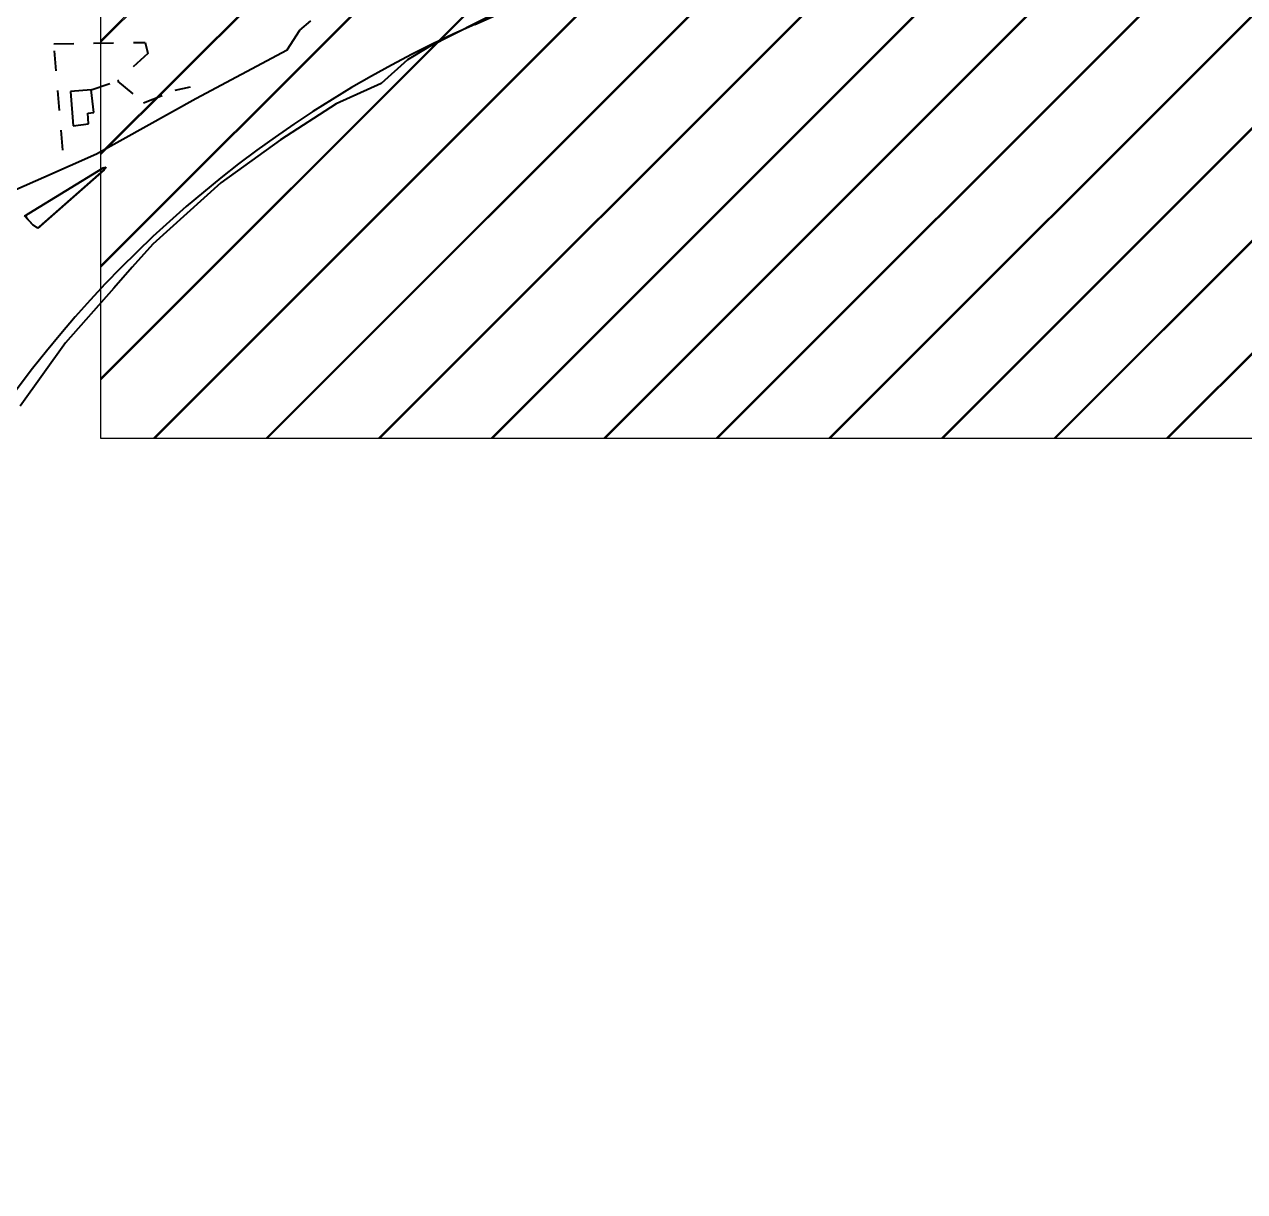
# Model space of a CAD drawing. Header units: metres. Extents: x 625987 to 635197, y 3048449 to 3066446.
# Drawn here: x 634653.81 to 634659.94, y 3063189.42 to 3063195.28 of the extents above; entities that cross this region are included whole.
import ezdxf

# ---------------------------------------------------------------- set-up
doc = ezdxf.new("R2010")
doc.units = ezdxf.units.M
doc.linetypes.add('DASHED', pattern=[0.75, 0.5, -0.25])
for name, color, linetype, lineweight in [('C-BLDG', 253, 'Continuous', 5), ('C-FENC-AIRF-SECU', 253, 'DASHED', 0), ('C-ROAD-LAND', 253, 'Continuous', 9)]:
    doc.layers.add(name, color=color, linetype=linetype, lineweight=lineweight)
doc.layers.add('PIPELINE', color=220, linetype='Continuous')

msp = doc.modelspace()

# ---------------------------------------------------------------- hatches: boundary and pattern name
at = {"layer": 'PIPELINE', "linetype": 'Continuous'}
h = msp.add_hatch(dxfattribs=at)
h.set_pattern_fill('JIS_LC_20,_O', color=256, scale=0.02)
h.set_pattern_definition([(45, (-2638.28585, -345.82723), (-0.282842712475, 0.282842712475), []), (45, (-2638.27785, -345.82723), (-0.282842712475, 0.282842712475), [])])
h.paths.add_polyline_path([(634665.4868, 3063193.2009), (634654.1962, 3063193.2009), (634654.1962, 3063200.6806), (634665.4868, 3063200.6806)])

# ---------------------------------------------------------------- linework, layer by layer
at = {"layer": 'C-BLDG', "lineweight": 40}
for p, q in [((634656.0758, 3063195.2817, 24568986.0801), (634657.2246, 3063195.792, 24568986.0801)), ((634656.0758, 3063195.2817, 24568986.0801), (634657.2246, 3063195.792, 24568986.0801)), ((634654.1468, 3063194.9527, 24568986.0801), (634654.0427, 3063194.9443, 24568986.0801)), ((634654.1468, 3063194.9527, 24568986.0801), (634654.0427, 3063194.9443, 24568986.0801)), ((634654.0427, 3063194.9443, 24568986.0801), (634654.0567, 3063194.7722, 24568986.0801)), ((634654.0427, 3063194.9443, 24568986.0801), (634654.0567, 3063194.7722, 24568986.0801)), ((634654.1615, 3063194.8382, 24568986.0801), (634654.1468, 3063194.9527, 24568986.0801)), ((634654.1615, 3063194.8382, 24568986.0801), (634654.1468, 3063194.9527, 24568986.0801)), ((634654.1299, 3063194.8358, 24568986.0801), (634654.1615, 3063194.8382, 24568986.0801)), ((634654.1299, 3063194.8358, 24568986.0801), (634654.1615, 3063194.8382, 24568986.0801)), ((634654.1341, 3063194.7816, 24568986.0801), (634654.1299, 3063194.8358, 24568986.0801)), ((634654.1341, 3063194.7816, 24568986.0801), (634654.1299, 3063194.8358, 24568986.0801)), ((634654.0567, 3063194.7722, 24568986.0801), (634654.1341, 3063194.7816, 24568986.0801)), ((634654.0567, 3063194.7722, 24568986.0801), (634654.1341, 3063194.7816, 24568986.0801))]:
    msp.add_line(p, q, dxfattribs=at)
msp.add_ellipse((634658.3766, 3063190.0319, 24568986.0801), major_axis=(-0.0009, 5.7319), ratio=1, start_param=0.412909, end_param=1.678243, dxfattribs=at)
msp.add_ellipse((634658.3766, 3063190.0319, 24568986.0801), major_axis=(-0.0009, 5.7319), ratio=1, start_param=0.412909, end_param=1.678243, dxfattribs=at)
at = {"layer": 'C-FENC-AIRF-SECU', "lineweight": 40, "ltscale": 0.2}
for p, q in [((634653.9595, 3063195.1839, 24568986.0801), (634654.4183, 3063195.1915, 24568986.0801)), ((634653.9595, 3063195.1839, 24568986.0801), (634654.4183, 3063195.1915, 24568986.0801)), ((634654.0053, 3063194.65, 24568986.0801), (634653.9595, 3063195.1839, 24568986.0801)), ((634654.0053, 3063194.65, 24568986.0801), (634653.9595, 3063195.1839, 24568986.0801)), ((634654.4183, 3063195.1915, 24568986.0801), (634654.4324, 3063195.135, 24568986.0801)), ((634654.4183, 3063195.1915, 24568986.0801), (634654.4324, 3063195.135, 24568986.0801)), ((634654.4324, 3063195.135, 24568986.0801), (634654.2797, 3063194.9969, 24568986.0801)), ((634654.4324, 3063195.135, 24568986.0801), (634654.2797, 3063194.9969, 24568986.0801)), ((634654.1468, 3063194.9527, 24568986.0801), (634654.2797, 3063194.9969, 24568986.0801)), ((634654.1468, 3063194.9527, 24568986.0801), (634654.2797, 3063194.9969, 24568986.0801)), ((634654.2797, 3063194.9969, 24568986.0801), (634654.4111, 3063194.8879, 24568986.0801)), ((634654.2797, 3063194.9969, 24568986.0801), (634654.4111, 3063194.8879, 24568986.0801)), ((634654.4111, 3063194.8879, 24568986.0801), (634654.5687, 3063194.9507, 24568986.0801)), ((634654.4111, 3063194.8879, 24568986.0801), (634654.5687, 3063194.9507, 24568986.0801)), ((634654.5687, 3063194.9507, 24568986.0801), (634654.6467, 3063194.9677, 24568986.0801)), ((634654.5687, 3063194.9507, 24568986.0801), (634654.6467, 3063194.9677, 24568986.0801))]:
    msp.add_line(p, q, dxfattribs=at)
at = {"layer": 'C-ROAD-LAND', "lineweight": 40}
for p, q in [((634656.2194, 3063195.3576, 24568986.0801), (634655.843, 3063195.1666, 24568986.0801)), ((634656.2194, 3063195.3576, 24568986.0801), (634655.843, 3063195.1666, 24568986.0801)), ((634655.1959, 3063195.2526, 24568986.0801), (634655.2511, 3063195.2999, 24568986.0801)), ((634655.1959, 3063195.2526, 24568986.0801), (634655.2511, 3063195.2999, 24568986.0801)), ((634655.1315, 3063195.1536, 24568986.0801), (634655.1959, 3063195.2526, 24568986.0801)), ((634655.1315, 3063195.1536, 24568986.0801), (634655.1959, 3063195.2526, 24568986.0801)), ((634654.6736, 3063194.909, 24568986.0801), (634655.1315, 3063195.1536, 24568986.0801)), ((634654.6736, 3063194.909, 24568986.0801), (634655.1315, 3063195.1536, 24568986.0801)), ((634655.843, 3063195.1666, 24568986.0801), (634655.737, 3063195.1032, 24568986.0801)), ((634655.843, 3063195.1666, 24568986.0801), (634655.737, 3063195.1032, 24568986.0801)), ((634655.737, 3063195.1032, 24568986.0801), (634655.6038, 3063194.9853, 24568986.0801)), ((634655.737, 3063195.1032, 24568986.0801), (634655.6038, 3063194.9853, 24568986.0801)), ((634655.6038, 3063194.9853, 24568986.0801), (634655.3781, 3063194.8825, 24568986.0801)), ((634655.6038, 3063194.9853, 24568986.0801), (634655.3781, 3063194.8825, 24568986.0801)), ((634654.1735, 3063194.6309, 24568986.0801), (634654.6736, 3063194.909, 24568986.0801)), ((634654.1735, 3063194.6309, 24568986.0801), (634654.6736, 3063194.909, 24568986.0801)), ((634655.3781, 3063194.8825, 24568986.0801), (634655.0989, 3063194.7017, 24568986.0801)), ((634655.3781, 3063194.8825, 24568986.0801), (634655.0989, 3063194.7017, 24568986.0801)), ((634655.0989, 3063194.7017, 24568986.0801), (634654.7981, 3063194.4848, 24568986.0801)), ((634655.0989, 3063194.7017, 24568986.0801), (634654.7981, 3063194.4848, 24568986.0801)), ((634653.9094, 3063194.5145, 24568986.0801), (634654.1735, 3063194.6309, 24568986.0801)), ((634653.9094, 3063194.5145, 24568986.0801), (634654.1735, 3063194.6309, 24568986.0801)), ((634653.8347, 3063194.3321, 24568986.0801), (634654.2066, 3063194.5594, 24568986.0801)), ((634654.2066, 3063194.5594, 24568986.0801), (634653.8347, 3063194.3321, 24568986.0801)), ((634653.8347, 3063194.3321, 24568986.0801), (634654.2066, 3063194.5594, 24568986.0801)), ((634654.2066, 3063194.5594, 24568986.0801), (634653.8347, 3063194.3321, 24568986.0801)), ((634654.2066, 3063194.5594, 24568986.0801), (634654.2231, 3063194.5637, 24568986.0801)), ((634654.2066, 3063194.5594, 24568986.0801), (634654.2231, 3063194.5637, 24568986.0801)), ((634654.2117, 3063194.5607, 24568986.0801), (634654.2066, 3063194.5594, 24568986.0801)), ((634654.2117, 3063194.5607, 24568986.0801), (634654.2066, 3063194.5594, 24568986.0801)), ((634654.2153, 3063194.5599, 24568986.0801), (634654.2117, 3063194.5607, 24568986.0801)), ((634654.2153, 3063194.5599, 24568986.0801), (634654.2117, 3063194.5607, 24568986.0801)), ((634654.2231, 3063194.5637, 24568986.0801), (634654.2133, 3063194.5516, 24568986.0801)), ((634654.2231, 3063194.5637, 24568986.0801), (634654.2133, 3063194.5516, 24568986.0801)), ((634654.2162, 3063194.5586, 24568986.0801), (634654.2153, 3063194.5599, 24568986.0801)), ((634654.2162, 3063194.5586, 24568986.0801), (634654.2153, 3063194.5599, 24568986.0801)), ((634654.2166, 3063194.5569, 24568986.0801), (634654.2162, 3063194.5586, 24568986.0801)), ((634654.2166, 3063194.5569, 24568986.0801), (634654.2162, 3063194.5586, 24568986.0801)), ((634653.4804, 3063194.3251, 24568986.0801), (634653.9094, 3063194.5145, 24568986.0801)), ((634653.4804, 3063194.3251, 24568986.0801), (634653.9094, 3063194.5145, 24568986.0801)), ((634654.2133, 3063194.5516, 24568986.0801), (634653.8798, 3063194.2578, 24568986.0801)), ((634654.2133, 3063194.5516, 24568986.0801), (634653.8798, 3063194.2578, 24568986.0801)), ((634653.8879, 3063194.265, 24568986.0801), (634654.2133, 3063194.5516, 24568986.0801)), ((634653.8879, 3063194.265, 24568986.0801), (634654.2133, 3063194.5516, 24568986.0801)), ((634654.2133, 3063194.5516, 24568986.0801), (634654.2161, 3063194.555, 24568986.0801)), ((634654.2133, 3063194.5516, 24568986.0801), (634654.2161, 3063194.555, 24568986.0801)), ((634654.2161, 3063194.555, 24568986.0801), (634654.2166, 3063194.5569, 24568986.0801)), ((634654.2161, 3063194.555, 24568986.0801), (634654.2166, 3063194.5569, 24568986.0801)), ((634654.7981, 3063194.4848, 24568986.0801), (634654.4565, 3063194.1773, 24568986.0801)), ((634654.7981, 3063194.4848, 24568986.0801), (634654.4565, 3063194.1773, 24568986.0801)), ((634653.8131, 3063194.3194, 24568986.0801), (634653.8347, 3063194.3321, 24568986.0801)), ((634653.8131, 3063194.3194, 24568986.0801), (634653.8347, 3063194.3321, 24568986.0801)), ((634653.8547, 3063194.2739, 24568986.0801), (634653.8131, 3063194.3194, 24568986.0801)), ((634653.8547, 3063194.2739, 24568986.0801), (634653.8131, 3063194.3194, 24568986.0801)), ((634653.8206, 3063194.3239, 24568986.0801), (634653.8188, 3063194.3183, 24568986.0801)), ((634653.8206, 3063194.3239, 24568986.0801), (634653.8188, 3063194.3183, 24568986.0801)), ((634653.8188, 3063194.3183, 24568986.0801), (634653.8225, 3063194.3091, 24568986.0801)), ((634653.8188, 3063194.3183, 24568986.0801), (634653.8225, 3063194.3091, 24568986.0801)), ((634653.8347, 3063194.3321, 24568986.0801), (634653.8206, 3063194.3239, 24568986.0801)), ((634653.8347, 3063194.3321, 24568986.0801), (634653.8206, 3063194.3239, 24568986.0801)), ((634653.8225, 3063194.3091, 24568986.0801), (634653.8547, 3063194.2739, 24568986.0801)), ((634653.8225, 3063194.3091, 24568986.0801), (634653.8547, 3063194.2739, 24568986.0801)), ((634653.8798, 3063194.2578, 24568986.0801), (634653.8547, 3063194.2739, 24568986.0801)), ((634653.8547, 3063194.2739, 24568986.0801), (634653.8739, 3063194.2616, 24568986.0801)), ((634653.8798, 3063194.2578, 24568986.0801), (634653.8547, 3063194.2739, 24568986.0801)), ((634653.8547, 3063194.2739, 24568986.0801), (634653.8739, 3063194.2616, 24568986.0801)), ((634653.8739, 3063194.2616, 24568986.0801), (634653.8808, 3063194.2611, 24568986.0801)), ((634653.8739, 3063194.2616, 24568986.0801), (634653.8808, 3063194.2611, 24568986.0801)), ((634653.8808, 3063194.2611, 24568986.0801), (634653.8879, 3063194.265, 24568986.0801)), ((634653.8808, 3063194.2611, 24568986.0801), (634653.8879, 3063194.265, 24568986.0801)), ((634654.4565, 3063194.1773, 24568986.0801), (634654.3541, 3063194.0615, 24568986.0801)), ((634654.4565, 3063194.1773, 24568986.0801), (634654.3541, 3063194.0615, 24568986.0801)), ((634654.3541, 3063194.0615, 24568986.0801), (634654.2608, 3063193.9558, 24568986.0801)), ((634654.3541, 3063194.0615, 24568986.0801), (634654.2608, 3063193.9558, 24568986.0801)), ((634654.2608, 3063193.9558, 24568986.0801), (634654.0181, 3063193.681, 24568986.0801)), ((634654.2608, 3063193.9558, 24568986.0801), (634654.0181, 3063193.681, 24568986.0801)), ((634654.0181, 3063193.681, 24568986.0801), (634653.7904, 3063193.3638, 24568986.0801)), ((634654.0181, 3063193.681, 24568986.0801), (634653.7904, 3063193.3638, 24568986.0801))]:
    msp.add_line(p, q, dxfattribs=at)
at = {"layer": 'PIPELINE', "linetype": 'Continuous', "elevation": 19648634.9603}
msp.add_lwpolyline([(634665.4868, 3063193.2009), (634654.1962, 3063193.2009), (634654.1962, 3063200.6806), (634665.4868, 3063200.6806)], close=True, dxfattribs=at)

doc.saveas('drawing.dxf')
